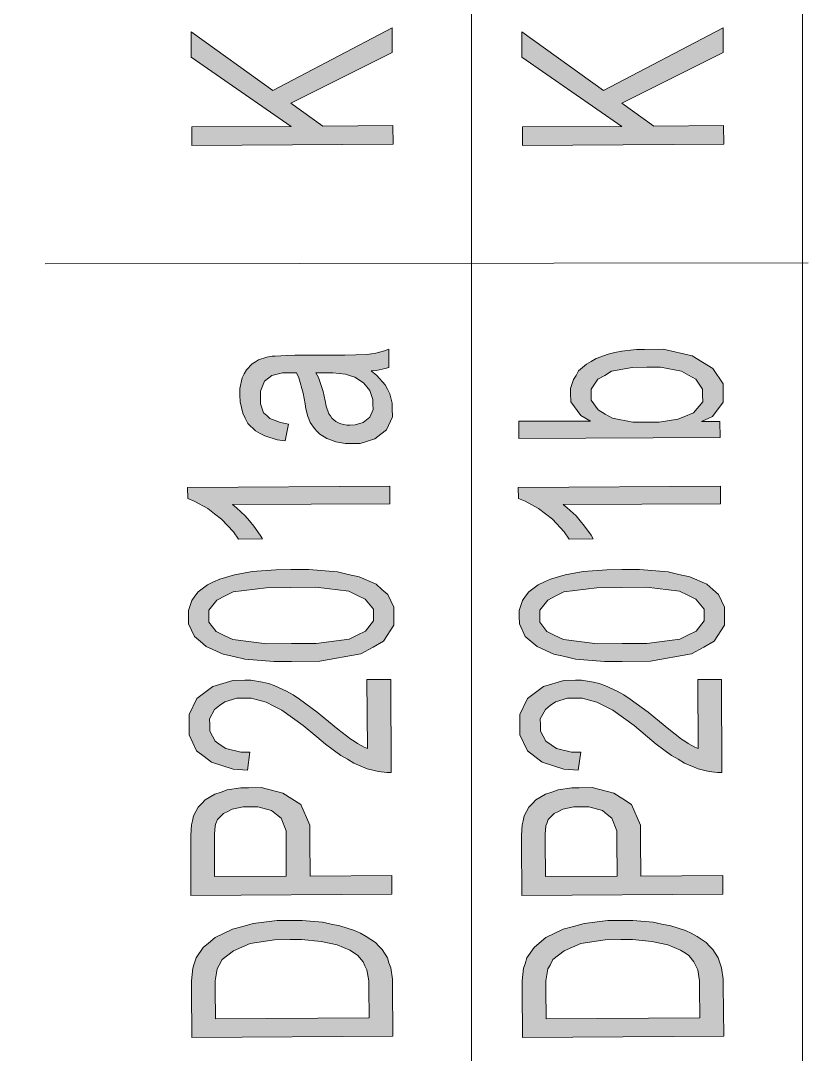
# Model space of a CAD drawing. Header units: millimetres. Extents: x 568 to 57335, y 85 to 28579.
# Drawn here: x 56591.65 to 56614.86, y 28020.94 to 28051.38 of the extents above; entities that cross this region are included whole.
import ezdxf

# ---------------------------------------------------------------- set-up
doc = ezdxf.new("R2010")
doc.units = ezdxf.units.MM

msp = doc.modelspace()

# ---------------------------------------------------------------- hatches: boundary and pattern name
h = msp.add_hatch(color=0)
h.dxf.hatch_style = 2
h.paths.add_polyline_path([(56602.623, 28047.744), (56596.689, 28047.706), (56596.689, 28048.253), (56599.622, 28048.268), (56596.674, 28050.312), (56596.674, 28051.056), (56599.082, 28049.331), (56602.6, 28051.17), (56602.6, 28050.448), (56599.614, 28048.952), (56600.556, 28048.275), (56602.615, 28048.291)])
h = msp.add_hatch(color=0)
h.dxf.hatch_style = 2
h.paths.add_polyline_path([(56612.37, 28047.744), (56606.437, 28047.706), (56606.437, 28048.253), (56609.369, 28048.268), (56606.421, 28050.312), (56606.421, 28051.056), (56608.83, 28049.331), (56612.348, 28051.17), (56612.348, 28050.448), (56609.362, 28048.952), (56610.304, 28048.275), (56612.363, 28048.291)])
h = msp.add_hatch(color=0)
h.paths.add_polyline_path([(56601.977, 28041.065), (56602.144, 28040.929), (56602.387, 28040.655), (56602.456, 28040.526), (56602.532, 28040.389), (56602.6, 28040.116), (56602.6, 28039.964), (56602.608, 28039.713), (56602.433, 28039.333), (56602.266, 28039.204), (56602.091, 28039.067), (56601.65, 28038.93), (56601.377, 28038.93), (56601.225, 28038.93), (56600.936, 28038.976), (56600.807, 28039.029), (56600.67, 28039.075), (56600.465, 28039.204), (56600.381, 28039.288), (56600.306, 28039.371), (56600.184, 28039.553), (56600.146, 28039.652), (56600.116, 28039.728), (56600.055, 28039.949), (56600.032, 28040.101), (56599.979, 28040.412), (56599.85, 28040.86), (56599.774, 28041.012), (56599.698, 28041.012), (56599.607, 28041.012), (56599.584, 28041.012), (56599.363, 28041.012), (56599.052, 28040.936), (56598.961, 28040.86), (56598.839, 28040.761), (56598.718, 28040.473), (56598.718, 28040.283), (56598.718, 28040.101), (56598.809, 28039.835), (56598.9, 28039.751), (56598.991, 28039.667), (56599.31, 28039.546), (56599.538, 28039.5), (56599.447, 28039.006), (56599.211, 28039.037), (56598.847, 28039.151), (56598.702, 28039.227), (56598.566, 28039.303), (56598.345, 28039.523), (56598.269, 28039.675), (56598.193, 28039.819), (56598.117, 28040.161), (56598.11, 28040.351), (56598.11, 28040.549), (56598.178, 28040.86), (56598.239, 28040.982), (56598.3, 28041.103), (56598.467, 28041.278), (56598.566, 28041.331), (56598.657, 28041.392), (56598.908, 28041.476), (56599.06, 28041.498), (56599.151, 28041.506), (56599.485, 28041.521), (56599.728, 28041.529), (56600.701, 28041.529), (56601.202, 28041.536), (56601.848, 28041.552), (56601.985, 28041.574), (56602.114, 28041.59), (56602.372, 28041.658), (56602.501, 28041.704), (56602.501, 28041.172), (56602.387, 28041.134), (56602.121, 28041.081)])
h.paths.add_polyline_path([(56600.343, 28041.012), (56600.427, 28040.875), (56600.564, 28040.465), (56600.625, 28040.184), (56600.655, 28040.025), (56600.731, 28039.804), (56600.777, 28039.743), (56600.815, 28039.675), (56600.936, 28039.576), (56601.012, 28039.538), (56601.088, 28039.508), (56601.263, 28039.47), (56601.354, 28039.47), (56601.506, 28039.478), (56601.741, 28039.553), (56601.84, 28039.629), (56601.939, 28039.705), (56602.038, 28039.933), (56602.03, 28040.085), (56602.03, 28040.23), (56601.939, 28040.488), (56601.848, 28040.602), (56601.757, 28040.716), (56601.498, 28040.883), (56601.339, 28040.936), (56601.217, 28040.974), (56600.853, 28041.012), (56600.609, 28041.012)])
h = msp.add_hatch(color=0)
h.paths.add_polyline_path([(56612.256, 28039.576), (56612.264, 28039.105), (56606.33, 28039.075), (56606.33, 28039.584), (56608.442, 28039.591), (56608.154, 28039.751), (56607.865, 28040.161), (56607.857, 28040.412), (56607.857, 28040.549), (56607.941, 28040.815), (56608.017, 28040.936), (56608.093, 28041.065), (56608.321, 28041.271), (56608.465, 28041.347), (56608.61, 28041.43), (56608.959, 28041.559), (56609.157, 28041.605), (56609.362, 28041.65), (56609.802, 28041.696), (56610.03, 28041.696), (56610.585, 28041.704), (56611.436, 28041.514), (56611.74, 28041.324), (56612.044, 28041.141), (56612.348, 28040.686), (56612.348, 28040.412), (56612.348, 28040.146), (56612.036, 28039.728), (56611.717, 28039.576)])
h.paths.add_polyline_path([(56610.076, 28039.561), (56610.463, 28039.561), (56611.018, 28039.645), (56611.193, 28039.713), (56611.474, 28039.835), (56611.755, 28040.161), (56611.747, 28040.366), (56611.747, 28040.534), (56611.542, 28040.822), (56611.329, 28040.944), (56611.124, 28041.058), (56610.509, 28041.179), (56610.099, 28041.179), (56609.673, 28041.172), (56609.058, 28041.058), (56608.86, 28040.936), (56608.655, 28040.822), (56608.458, 28040.534), (56608.458, 28040.374), (56608.458, 28040.207), (56608.67, 28039.918), (56608.875, 28039.797), (56609.088, 28039.675), (56609.688, 28039.561)])
h = msp.add_hatch(color=0)
h.dxf.hatch_style = 2
h.paths.add_polyline_path([(56602.524, 28037.669), (56602.524, 28037.153), (56597.889, 28037.13), (56598.011, 28037.039), (56598.269, 28036.796), (56598.391, 28036.651), (56598.52, 28036.499), (56598.71, 28036.233), (56598.771, 28036.119), (56598.064, 28036.112), (56597.92, 28036.325), (56597.57, 28036.697), (56597.365, 28036.856), (56597.16, 28037.016), (56596.765, 28037.236), (56596.575, 28037.305), (56596.568, 28037.631)])
h = msp.add_hatch(color=0)
h.dxf.hatch_style = 2
h.paths.add_polyline_path([(56612.272, 28037.669), (56612.272, 28037.153), (56607.637, 28037.13), (56607.759, 28037.039), (56608.017, 28036.796), (56608.139, 28036.651), (56608.268, 28036.499), (56608.458, 28036.233), (56608.518, 28036.119), (56607.812, 28036.112), (56607.667, 28036.325), (56607.318, 28036.697), (56607.113, 28036.856), (56606.908, 28037.016), (56606.513, 28037.236), (56606.323, 28037.305), (56606.315, 28037.631)])
h = msp.add_hatch(color=0)
h.paths.add_polyline_path([(56599.629, 28032.511), (56599.105, 28032.511), (56598.254, 28032.579), (56597.935, 28032.655), (56597.616, 28032.723), (56597.115, 28032.951), (56596.947, 28033.096), (56596.773, 28033.248), (56596.598, 28033.62), (56596.59, 28033.848), (56596.59, 28034.015), (56596.689, 28034.304), (56596.78, 28034.433), (56596.879, 28034.562), (56597.153, 28034.767), (56597.335, 28034.851), (56597.517, 28034.934), (56597.95, 28035.063), (56598.216, 28035.109), (56598.475, 28035.162), (56599.173, 28035.208), (56599.614, 28035.215), (56600.138, 28035.215), (56600.982, 28035.147), (56601.301, 28035.071), (56601.62, 28035.003), (56602.121, 28034.782), (56602.296, 28034.63), (56602.471, 28034.486), (56602.646, 28034.106), (56602.646, 28033.878), (56602.646, 28033.582), (56602.342, 28033.111), (56602.038, 28032.936), (56601.673, 28032.731), (56600.465, 28032.518)])
h.paths.add_polyline_path([(56599.629, 28033.035), (56600.359, 28033.042), (56601.331, 28033.164), (56601.567, 28033.286), (56601.81, 28033.407), (56602.045, 28033.703), (56602.045, 28033.878), (56602.045, 28034.053), (56601.802, 28034.349), (56601.559, 28034.463), (56601.316, 28034.585), (56600.343, 28034.699), (56599.614, 28034.691), (56598.885, 28034.683), (56597.912, 28034.562), (56597.677, 28034.44), (56597.434, 28034.319), (56597.198, 28034.023), (56597.198, 28033.84), (56597.198, 28033.665), (56597.411, 28033.392), (56597.624, 28033.286), (56597.897, 28033.156), (56598.9, 28033.027)])
h = msp.add_hatch(color=0)
h.paths.add_polyline_path([(56609.377, 28032.511), (56608.853, 28032.511), (56608.002, 28032.579), (56607.683, 28032.655), (56607.364, 28032.723), (56606.87, 28032.951), (56606.695, 28033.096), (56606.52, 28033.248), (56606.346, 28033.62), (56606.338, 28033.848), (56606.338, 28034.015), (56606.437, 28034.304), (56606.528, 28034.433), (56606.627, 28034.562), (56606.9, 28034.767), (56607.082, 28034.851), (56607.265, 28034.934), (56607.698, 28035.063), (56607.964, 28035.109), (56608.222, 28035.162), (56608.921, 28035.208), (56609.362, 28035.215), (56609.886, 28035.215), (56610.729, 28035.147), (56611.048, 28035.071), (56611.367, 28035.003), (56611.869, 28034.782), (56612.044, 28034.63), (56612.218, 28034.486), (56612.393, 28034.106), (56612.393, 28033.878), (56612.393, 28033.582), (56612.089, 28033.111), (56611.785, 28032.936), (56611.421, 28032.731), (56610.213, 28032.518)])
h.paths.add_polyline_path([(56609.377, 28033.035), (56610.106, 28033.042), (56611.079, 28033.164), (56611.314, 28033.286), (56611.557, 28033.407), (56611.793, 28033.703), (56611.793, 28033.878), (56611.793, 28034.053), (56611.55, 28034.349), (56611.307, 28034.463), (56611.064, 28034.585), (56610.091, 28034.699), (56609.362, 28034.691), (56608.632, 28034.683), (56607.66, 28034.562), (56607.424, 28034.44), (56607.181, 28034.319), (56606.946, 28034.023), (56606.946, 28033.84), (56606.946, 28033.665), (56607.158, 28033.392), (56607.371, 28033.286), (56607.645, 28033.156), (56608.648, 28033.027)])
h = msp.add_hatch(color=0)
h.dxf.hatch_style = 2
h.paths.add_polyline_path([(56601.855, 28031.979), (56602.554, 28031.979), (56602.57, 28029.244), (56602.44, 28029.244), (56602.19, 28029.266), (56602.068, 28029.297), (56601.863, 28029.35), (56601.468, 28029.517), (56601.278, 28029.631), (56601.08, 28029.745), (56600.632, 28030.072), (56600.374, 28030.292), (56599.979, 28030.626), (56599.348, 28031.075), (56599.113, 28031.196), (56598.885, 28031.31), (56598.444, 28031.432), (56598.239, 28031.432), (56598.019, 28031.432), (56597.662, 28031.318), (56597.51, 28031.211), (56597.365, 28031.097), (56597.213, 28030.816), (56597.221, 28030.642), (56597.221, 28030.459), (56597.38, 28030.163), (56597.532, 28030.057), (56597.692, 28029.943), (56598.133, 28029.836), (56598.406, 28029.836), (56598.33, 28029.312), (56597.912, 28029.335), (56597.274, 28029.54), (56597.054, 28029.707), (56596.833, 28029.882), (56596.613, 28030.353), (56596.613, 28030.649), (56596.613, 28030.946), (56596.841, 28031.424), (56597.077, 28031.599), (56597.312, 28031.774), (56597.897, 28031.948), (56598.254, 28031.956), (56598.429, 28031.956), (56598.778, 28031.903), (56598.953, 28031.857), (56599.12, 28031.804), (56599.485, 28031.637), (56599.675, 28031.523), (56599.865, 28031.401), (56600.389, 28031.014), (56600.723, 28030.74), (56600.997, 28030.512), (56601.377, 28030.224), (56601.476, 28030.163), (56601.574, 28030.095), (56601.772, 28029.988), (56601.871, 28029.943)])
h = msp.add_hatch(color=0)
h.dxf.hatch_style = 2
h.paths.add_polyline_path([(56611.603, 28031.979), (56612.302, 28031.979), (56612.317, 28029.244), (56612.188, 28029.244), (56611.937, 28029.266), (56611.816, 28029.297), (56611.611, 28029.35), (56611.216, 28029.517), (56611.026, 28029.631), (56610.828, 28029.745), (56610.38, 28030.072), (56610.121, 28030.292), (56609.726, 28030.626), (56609.096, 28031.075), (56608.86, 28031.196), (56608.632, 28031.31), (56608.192, 28031.432), (56607.987, 28031.432), (56607.766, 28031.432), (56607.409, 28031.318), (56607.257, 28031.211), (56607.113, 28031.097), (56606.961, 28030.816), (56606.969, 28030.642), (56606.969, 28030.459), (56607.128, 28030.163), (56607.28, 28030.057), (56607.44, 28029.943), (56607.88, 28029.836), (56608.154, 28029.836), (56608.078, 28029.312), (56607.66, 28029.335), (56607.022, 28029.54), (56606.801, 28029.707), (56606.581, 28029.882), (56606.361, 28030.353), (56606.361, 28030.649), (56606.361, 28030.946), (56606.589, 28031.424), (56606.824, 28031.599), (56607.06, 28031.774), (56607.652, 28031.948), (56608.002, 28031.956), (56608.177, 28031.956), (56608.526, 28031.903), (56608.701, 28031.857), (56608.868, 28031.804), (56609.233, 28031.637), (56609.423, 28031.523), (56609.612, 28031.401), (56610.137, 28031.014), (56610.471, 28030.74), (56610.752, 28030.512), (56611.124, 28030.224), (56611.223, 28030.163), (56611.322, 28030.095), (56611.519, 28029.988), (56611.618, 28029.943)])
h = msp.add_hatch(color=0)
h.paths.add_polyline_path([(56602.592, 28025.658), (56596.666, 28025.62), (56596.659, 28027.185), (56596.659, 28027.39), (56596.681, 28027.701), (56596.712, 28027.815), (56596.742, 28027.967), (56596.879, 28028.218), (56596.985, 28028.324), (56597.084, 28028.431), (56597.373, 28028.598), (56597.555, 28028.659), (56597.738, 28028.727), (56598.14, 28028.788), (56598.361, 28028.788), (56598.74, 28028.795), (56599.379, 28028.628), (56599.645, 28028.461), (56599.903, 28028.294), (56600.169, 28027.686), (56600.169, 28027.253), (56600.176, 28026.189), (56602.592, 28026.205)])
h.paths.add_polyline_path([(56599.477, 28026.182), (56599.47, 28027.253), (56599.47, 28027.519), (56599.325, 28027.899), (56599.189, 28028.005), (56599.044, 28028.119), (56598.642, 28028.226), (56598.391, 28028.226), (56598.201, 28028.226), (56597.882, 28028.157), (56597.753, 28028.089), (56597.624, 28028.028), (56597.449, 28027.853), (56597.403, 28027.739), (56597.38, 28027.671), (56597.358, 28027.42), (56597.358, 28027.23), (56597.365, 28026.174)])
h = msp.add_hatch(color=0)
h.paths.add_polyline_path([(56612.34, 28025.658), (56606.414, 28025.62), (56606.406, 28027.185), (56606.406, 28027.39), (56606.429, 28027.701), (56606.459, 28027.815), (56606.49, 28027.967), (56606.627, 28028.218), (56606.733, 28028.324), (56606.832, 28028.431), (56607.12, 28028.598), (56607.303, 28028.659), (56607.485, 28028.727), (56607.888, 28028.788), (56608.108, 28028.788), (56608.488, 28028.795), (56609.126, 28028.628), (56609.392, 28028.461), (56609.65, 28028.294), (56609.916, 28027.686), (56609.916, 28027.253), (56609.924, 28026.189), (56612.34, 28026.205)])
h.paths.add_polyline_path([(56609.225, 28026.182), (56609.217, 28027.253), (56609.217, 28027.519), (56609.073, 28027.899), (56608.936, 28028.005), (56608.792, 28028.119), (56608.389, 28028.226), (56608.139, 28028.226), (56607.949, 28028.226), (56607.63, 28028.157), (56607.5, 28028.089), (56607.371, 28028.028), (56607.196, 28027.853), (56607.151, 28027.739), (56607.128, 28027.671), (56607.105, 28027.42), (56607.105, 28027.23), (56607.113, 28026.174)])
h = msp.add_hatch(color=0)
h.paths.add_polyline_path([(56602.615, 28021.471), (56596.689, 28021.433), (56596.681, 28022.862), (56596.681, 28023.105), (56596.719, 28023.477), (56596.765, 28023.606), (56596.818, 28023.781), (56597.031, 28024.085), (56597.183, 28024.214), (56597.38, 28024.381), (56597.889, 28024.624), (56598.193, 28024.708), (56598.505, 28024.792), (56599.204, 28024.883), (56599.599, 28024.883), (56599.941, 28024.883), (56600.541, 28024.83), (56600.799, 28024.776), (56601.058, 28024.723), (56601.491, 28024.586), (56601.665, 28024.503), (56601.833, 28024.412), (56602.106, 28024.229), (56602.205, 28024.123), (56602.304, 28024.024), (56602.456, 28023.781), (56602.501, 28023.637), (56602.554, 28023.485), (56602.608, 28023.158), (56602.608, 28022.968)])
h.paths.add_polyline_path([(56601.916, 28022.018), (56601.909, 28022.9), (56601.909, 28023.105), (56601.855, 28023.432), (56601.795, 28023.546), (56601.741, 28023.659), (56601.589, 28023.849), (56601.491, 28023.918), (56601.346, 28024.009), (56600.974, 28024.161), (56600.739, 28024.214), (56600.503, 28024.267), (56599.926, 28024.32), (56599.591, 28024.32), (56599.128, 28024.313), (56598.414, 28024.207), (56598.163, 28024.093), (56597.92, 28023.986), (56597.586, 28023.728), (56597.502, 28023.568), (56597.441, 28023.462), (56597.38, 28023.105), (56597.38, 28022.862), (56597.388, 28021.988)])
h = msp.add_hatch(color=0)
h.paths.add_polyline_path([(56612.37, 28021.471), (56606.437, 28021.433), (56606.429, 28022.862), (56606.429, 28023.105), (56606.467, 28023.477), (56606.513, 28023.606), (56606.566, 28023.781), (56606.779, 28024.085), (56606.931, 28024.214), (56607.128, 28024.381), (56607.637, 28024.624), (56607.941, 28024.708), (56608.252, 28024.792), (56608.951, 28024.883), (56609.347, 28024.883), (56609.688, 28024.883), (56610.289, 28024.83), (56610.547, 28024.776), (56610.805, 28024.723), (56611.238, 28024.586), (56611.413, 28024.503), (56611.588, 28024.412), (56611.854, 28024.229), (56611.952, 28024.123), (56612.051, 28024.024), (56612.203, 28023.781), (56612.256, 28023.637), (56612.302, 28023.485), (56612.355, 28023.158), (56612.355, 28022.968)])
h.paths.add_polyline_path([(56611.664, 28022.018), (56611.656, 28022.9), (56611.656, 28023.105), (56611.603, 28023.432), (56611.542, 28023.546), (56611.489, 28023.659), (56611.337, 28023.849), (56611.238, 28023.918), (56611.094, 28024.009), (56610.722, 28024.161), (56610.486, 28024.214), (56610.251, 28024.267), (56609.681, 28024.32), (56609.339, 28024.32), (56608.875, 28024.313), (56608.161, 28024.207), (56607.911, 28024.093), (56607.667, 28023.986), (56607.333, 28023.728), (56607.25, 28023.568), (56607.189, 28023.462), (56607.128, 28023.105), (56607.128, 28022.862), (56607.136, 28021.988)])

# ---------------------------------------------------------------- linework, layer by layer
at = {"color": 0, "lineweight": 0}
for points in [[(56604.94, 28018.037), (56604.94, 28069.169)], [(56614.688, 28018.037), (56614.688, 28069.169)], [(56592.366, 28044.218), (56614.862, 28044.249)]]:
    msp.add_lwpolyline(points, dxfattribs=at)
for points in [[(56602.623, 28047.744), (56596.689, 28047.706), (56596.689, 28048.253), (56599.622, 28048.268), (56596.674, 28050.312), (56596.674, 28051.056), (56599.082, 28049.331), (56602.6, 28051.17), (56602.6, 28050.448), (56599.614, 28048.952), (56600.556, 28048.275), (56602.615, 28048.291)], [(56612.37, 28047.744), (56606.437, 28047.706), (56606.437, 28048.253), (56609.369, 28048.268), (56606.421, 28050.312), (56606.421, 28051.056), (56608.83, 28049.331), (56612.348, 28051.17), (56612.348, 28050.448), (56609.362, 28048.952), (56610.304, 28048.275), (56612.363, 28048.291)], [(56601.977, 28041.065), (56602.144, 28040.929), (56602.387, 28040.655), (56602.456, 28040.526), (56602.532, 28040.389), (56602.6, 28040.116), (56602.6, 28039.964), (56602.608, 28039.713), (56602.433, 28039.333), (56602.266, 28039.204), (56602.091, 28039.067), (56601.65, 28038.93), (56601.377, 28038.93), (56601.225, 28038.93), (56600.936, 28038.976), (56600.807, 28039.029), (56600.67, 28039.075), (56600.465, 28039.204), (56600.381, 28039.288), (56600.306, 28039.371), (56600.184, 28039.553), (56600.146, 28039.652), (56600.116, 28039.728), (56600.055, 28039.949), (56600.032, 28040.101), (56599.979, 28040.412), (56599.85, 28040.86), (56599.774, 28041.012), (56599.698, 28041.012), (56599.607, 28041.012), (56599.584, 28041.012), (56599.363, 28041.012), (56599.052, 28040.936), (56598.961, 28040.86), (56598.839, 28040.761), (56598.718, 28040.473), (56598.718, 28040.283), (56598.718, 28040.101), (56598.809, 28039.835), (56598.9, 28039.751), (56598.991, 28039.667), (56599.31, 28039.546), (56599.538, 28039.5), (56599.447, 28039.006), (56599.211, 28039.037), (56598.847, 28039.151), (56598.702, 28039.227), (56598.566, 28039.303), (56598.345, 28039.523), (56598.269, 28039.675), (56598.193, 28039.819), (56598.117, 28040.161), (56598.11, 28040.351), (56598.11, 28040.549), (56598.178, 28040.86), (56598.239, 28040.982), (56598.3, 28041.103), (56598.467, 28041.278), (56598.566, 28041.331), (56598.657, 28041.392), (56598.908, 28041.476), (56599.06, 28041.498), (56599.151, 28041.506), (56599.485, 28041.521), (56599.728, 28041.529), (56600.701, 28041.529), (56601.202, 28041.536), (56601.848, 28041.552), (56601.985, 28041.574), (56602.114, 28041.59), (56602.372, 28041.658), (56602.501, 28041.704), (56602.501, 28041.172), (56602.387, 28041.134), (56602.121, 28041.081)], [(56612.256, 28039.576), (56612.264, 28039.105), (56606.33, 28039.075), (56606.33, 28039.584), (56608.442, 28039.591), (56608.154, 28039.751), (56607.865, 28040.161), (56607.857, 28040.412), (56607.857, 28040.549), (56607.941, 28040.815), (56608.017, 28040.936), (56608.093, 28041.065), (56608.321, 28041.271), (56608.465, 28041.347), (56608.61, 28041.43), (56608.959, 28041.559), (56609.157, 28041.605), (56609.362, 28041.65), (56609.802, 28041.696), (56610.03, 28041.696), (56610.585, 28041.704), (56611.436, 28041.514), (56611.74, 28041.324), (56612.044, 28041.141), (56612.348, 28040.686), (56612.348, 28040.412), (56612.348, 28040.146), (56612.036, 28039.728), (56611.717, 28039.576)], [(56610.076, 28039.561), (56610.463, 28039.561), (56611.018, 28039.645), (56611.193, 28039.713), (56611.474, 28039.835), (56611.755, 28040.161), (56611.747, 28040.366), (56611.747, 28040.534), (56611.542, 28040.822), (56611.329, 28040.944), (56611.124, 28041.058), (56610.509, 28041.179), (56610.099, 28041.179), (56609.673, 28041.172), (56609.058, 28041.058), (56608.86, 28040.936), (56608.655, 28040.822), (56608.458, 28040.534), (56608.458, 28040.374), (56608.458, 28040.207), (56608.67, 28039.918), (56608.875, 28039.797), (56609.088, 28039.675), (56609.688, 28039.561)], [(56600.343, 28041.012), (56600.427, 28040.875), (56600.564, 28040.465), (56600.625, 28040.184), (56600.655, 28040.025), (56600.731, 28039.804), (56600.777, 28039.743), (56600.815, 28039.675), (56600.936, 28039.576), (56601.012, 28039.538), (56601.088, 28039.508), (56601.263, 28039.47), (56601.354, 28039.47), (56601.506, 28039.478), (56601.741, 28039.553), (56601.84, 28039.629), (56601.939, 28039.705), (56602.038, 28039.933), (56602.03, 28040.085), (56602.03, 28040.23), (56601.939, 28040.488), (56601.848, 28040.602), (56601.757, 28040.716), (56601.498, 28040.883), (56601.339, 28040.936), (56601.217, 28040.974), (56600.853, 28041.012), (56600.609, 28041.012)], [(56602.524, 28037.669), (56602.524, 28037.153), (56597.889, 28037.13), (56598.011, 28037.039), (56598.269, 28036.796), (56598.391, 28036.651), (56598.52, 28036.499), (56598.71, 28036.233), (56598.771, 28036.119), (56598.064, 28036.112), (56597.92, 28036.325), (56597.57, 28036.697), (56597.365, 28036.856), (56597.16, 28037.016), (56596.765, 28037.236), (56596.575, 28037.305), (56596.568, 28037.631)], [(56612.272, 28037.669), (56612.272, 28037.153), (56607.637, 28037.13), (56607.759, 28037.039), (56608.017, 28036.796), (56608.139, 28036.651), (56608.268, 28036.499), (56608.458, 28036.233), (56608.518, 28036.119), (56607.812, 28036.112), (56607.667, 28036.325), (56607.318, 28036.697), (56607.113, 28036.856), (56606.908, 28037.016), (56606.513, 28037.236), (56606.323, 28037.305), (56606.315, 28037.631)], [(56599.629, 28032.511), (56599.105, 28032.511), (56598.254, 28032.579), (56597.935, 28032.655), (56597.616, 28032.723), (56597.115, 28032.951), (56596.947, 28033.096), (56596.773, 28033.248), (56596.598, 28033.62), (56596.59, 28033.848), (56596.59, 28034.015), (56596.689, 28034.304), (56596.78, 28034.433), (56596.879, 28034.562), (56597.153, 28034.767), (56597.335, 28034.851), (56597.517, 28034.934), (56597.95, 28035.063), (56598.216, 28035.109), (56598.475, 28035.162), (56599.173, 28035.208), (56599.614, 28035.215), (56600.138, 28035.215), (56600.982, 28035.147), (56601.301, 28035.071), (56601.62, 28035.003), (56602.121, 28034.782), (56602.296, 28034.63), (56602.471, 28034.486), (56602.646, 28034.106), (56602.646, 28033.878), (56602.646, 28033.582), (56602.342, 28033.111), (56602.038, 28032.936), (56601.673, 28032.731), (56600.465, 28032.518)], [(56609.377, 28032.511), (56608.853, 28032.511), (56608.002, 28032.579), (56607.683, 28032.655), (56607.364, 28032.723), (56606.87, 28032.951), (56606.695, 28033.096), (56606.52, 28033.248), (56606.346, 28033.62), (56606.338, 28033.848), (56606.338, 28034.015), (56606.437, 28034.304), (56606.528, 28034.433), (56606.627, 28034.562), (56606.9, 28034.767), (56607.082, 28034.851), (56607.265, 28034.934), (56607.698, 28035.063), (56607.964, 28035.109), (56608.222, 28035.162), (56608.921, 28035.208), (56609.362, 28035.215), (56609.886, 28035.215), (56610.729, 28035.147), (56611.048, 28035.071), (56611.367, 28035.003), (56611.869, 28034.782), (56612.044, 28034.63), (56612.218, 28034.486), (56612.393, 28034.106), (56612.393, 28033.878), (56612.393, 28033.582), (56612.089, 28033.111), (56611.785, 28032.936), (56611.421, 28032.731), (56610.213, 28032.518)], [(56599.629, 28033.035), (56600.359, 28033.042), (56601.331, 28033.164), (56601.567, 28033.286), (56601.81, 28033.407), (56602.045, 28033.703), (56602.045, 28033.878), (56602.045, 28034.053), (56601.802, 28034.349), (56601.559, 28034.463), (56601.316, 28034.585), (56600.343, 28034.699), (56599.614, 28034.691), (56598.885, 28034.683), (56597.912, 28034.562), (56597.677, 28034.44), (56597.434, 28034.319), (56597.198, 28034.023), (56597.198, 28033.84), (56597.198, 28033.665), (56597.411, 28033.392), (56597.624, 28033.286), (56597.897, 28033.156), (56598.9, 28033.027)], [(56609.377, 28033.035), (56610.106, 28033.042), (56611.079, 28033.164), (56611.314, 28033.286), (56611.557, 28033.407), (56611.793, 28033.703), (56611.793, 28033.878), (56611.793, 28034.053), (56611.55, 28034.349), (56611.307, 28034.463), (56611.064, 28034.585), (56610.091, 28034.699), (56609.362, 28034.691), (56608.632, 28034.683), (56607.66, 28034.562), (56607.424, 28034.44), (56607.181, 28034.319), (56606.946, 28034.023), (56606.946, 28033.84), (56606.946, 28033.665), (56607.158, 28033.392), (56607.371, 28033.286), (56607.645, 28033.156), (56608.648, 28033.027)], [(56601.855, 28031.979), (56602.554, 28031.979), (56602.57, 28029.244), (56602.44, 28029.244), (56602.19, 28029.266), (56602.068, 28029.297), (56601.863, 28029.35), (56601.468, 28029.517), (56601.278, 28029.631), (56601.08, 28029.745), (56600.632, 28030.072), (56600.374, 28030.292), (56599.979, 28030.626), (56599.348, 28031.075), (56599.113, 28031.196), (56598.885, 28031.31), (56598.444, 28031.432), (56598.239, 28031.432), (56598.019, 28031.432), (56597.662, 28031.318), (56597.51, 28031.211), (56597.365, 28031.097), (56597.213, 28030.816), (56597.221, 28030.642), (56597.221, 28030.459), (56597.38, 28030.163), (56597.532, 28030.057), (56597.692, 28029.943), (56598.133, 28029.836), (56598.406, 28029.836), (56598.33, 28029.312), (56597.912, 28029.335), (56597.274, 28029.54), (56597.054, 28029.707), (56596.833, 28029.882), (56596.613, 28030.353), (56596.613, 28030.649), (56596.613, 28030.946), (56596.841, 28031.424), (56597.077, 28031.599), (56597.312, 28031.774), (56597.897, 28031.948), (56598.254, 28031.956), (56598.429, 28031.956), (56598.778, 28031.903), (56598.953, 28031.857), (56599.12, 28031.804), (56599.485, 28031.637), (56599.675, 28031.523), (56599.865, 28031.401), (56600.389, 28031.014), (56600.723, 28030.74), (56600.997, 28030.512), (56601.377, 28030.224), (56601.476, 28030.163), (56601.574, 28030.095), (56601.772, 28029.988), (56601.871, 28029.943)], [(56611.603, 28031.979), (56612.302, 28031.979), (56612.317, 28029.244), (56612.188, 28029.244), (56611.937, 28029.266), (56611.816, 28029.297), (56611.611, 28029.35), (56611.216, 28029.517), (56611.026, 28029.631), (56610.828, 28029.745), (56610.38, 28030.072), (56610.121, 28030.292), (56609.726, 28030.626), (56609.096, 28031.075), (56608.86, 28031.196), (56608.632, 28031.31), (56608.192, 28031.432), (56607.987, 28031.432), (56607.766, 28031.432), (56607.409, 28031.318), (56607.257, 28031.211), (56607.113, 28031.097), (56606.961, 28030.816), (56606.969, 28030.642), (56606.969, 28030.459), (56607.128, 28030.163), (56607.28, 28030.057), (56607.44, 28029.943), (56607.88, 28029.836), (56608.154, 28029.836), (56608.078, 28029.312), (56607.66, 28029.335), (56607.022, 28029.54), (56606.801, 28029.707), (56606.581, 28029.882), (56606.361, 28030.353), (56606.361, 28030.649), (56606.361, 28030.946), (56606.589, 28031.424), (56606.824, 28031.599), (56607.06, 28031.774), (56607.652, 28031.948), (56608.002, 28031.956), (56608.177, 28031.956), (56608.526, 28031.903), (56608.701, 28031.857), (56608.868, 28031.804), (56609.233, 28031.637), (56609.423, 28031.523), (56609.612, 28031.401), (56610.137, 28031.014), (56610.471, 28030.74), (56610.752, 28030.512), (56611.124, 28030.224), (56611.223, 28030.163), (56611.322, 28030.095), (56611.519, 28029.988), (56611.618, 28029.943)], [(56602.592, 28025.658), (56596.666, 28025.62), (56596.659, 28027.185), (56596.659, 28027.39), (56596.681, 28027.701), (56596.712, 28027.815), (56596.742, 28027.967), (56596.879, 28028.218), (56596.985, 28028.324), (56597.084, 28028.431), (56597.373, 28028.598), (56597.555, 28028.659), (56597.738, 28028.727), (56598.14, 28028.788), (56598.361, 28028.788), (56598.74, 28028.795), (56599.379, 28028.628), (56599.645, 28028.461), (56599.903, 28028.294), (56600.169, 28027.686), (56600.169, 28027.253), (56600.176, 28026.189), (56602.592, 28026.205)], [(56612.34, 28025.658), (56606.414, 28025.62), (56606.406, 28027.185), (56606.406, 28027.39), (56606.429, 28027.701), (56606.459, 28027.815), (56606.49, 28027.967), (56606.627, 28028.218), (56606.733, 28028.324), (56606.832, 28028.431), (56607.12, 28028.598), (56607.303, 28028.659), (56607.485, 28028.727), (56607.888, 28028.788), (56608.108, 28028.788), (56608.488, 28028.795), (56609.126, 28028.628), (56609.392, 28028.461), (56609.65, 28028.294), (56609.916, 28027.686), (56609.916, 28027.253), (56609.924, 28026.189), (56612.34, 28026.205)], [(56599.477, 28026.182), (56599.47, 28027.253), (56599.47, 28027.519), (56599.325, 28027.899), (56599.189, 28028.005), (56599.044, 28028.119), (56598.642, 28028.226), (56598.391, 28028.226), (56598.201, 28028.226), (56597.882, 28028.157), (56597.753, 28028.089), (56597.624, 28028.028), (56597.449, 28027.853), (56597.403, 28027.739), (56597.38, 28027.671), (56597.358, 28027.42), (56597.358, 28027.23), (56597.365, 28026.174)], [(56609.225, 28026.182), (56609.217, 28027.253), (56609.217, 28027.519), (56609.073, 28027.899), (56608.936, 28028.005), (56608.792, 28028.119), (56608.389, 28028.226), (56608.139, 28028.226), (56607.949, 28028.226), (56607.63, 28028.157), (56607.5, 28028.089), (56607.371, 28028.028), (56607.196, 28027.853), (56607.151, 28027.739), (56607.128, 28027.671), (56607.105, 28027.42), (56607.105, 28027.23), (56607.113, 28026.174)], [(56602.615, 28021.471), (56596.689, 28021.433), (56596.681, 28022.862), (56596.681, 28023.105), (56596.719, 28023.477), (56596.765, 28023.606), (56596.818, 28023.781), (56597.031, 28024.085), (56597.183, 28024.214), (56597.38, 28024.381), (56597.889, 28024.624), (56598.193, 28024.708), (56598.505, 28024.792), (56599.204, 28024.883), (56599.599, 28024.883), (56599.941, 28024.883), (56600.541, 28024.83), (56600.799, 28024.776), (56601.058, 28024.723), (56601.491, 28024.586), (56601.665, 28024.503), (56601.833, 28024.412), (56602.106, 28024.229), (56602.205, 28024.123), (56602.304, 28024.024), (56602.456, 28023.781), (56602.501, 28023.637), (56602.554, 28023.485), (56602.608, 28023.158), (56602.608, 28022.968)], [(56612.37, 28021.471), (56606.437, 28021.433), (56606.429, 28022.862), (56606.429, 28023.105), (56606.467, 28023.477), (56606.513, 28023.606), (56606.566, 28023.781), (56606.779, 28024.085), (56606.931, 28024.214), (56607.128, 28024.381), (56607.637, 28024.624), (56607.941, 28024.708), (56608.252, 28024.792), (56608.951, 28024.883), (56609.347, 28024.883), (56609.688, 28024.883), (56610.289, 28024.83), (56610.547, 28024.776), (56610.805, 28024.723), (56611.238, 28024.586), (56611.413, 28024.503), (56611.588, 28024.412), (56611.854, 28024.229), (56611.952, 28024.123), (56612.051, 28024.024), (56612.203, 28023.781), (56612.256, 28023.637), (56612.302, 28023.485), (56612.355, 28023.158), (56612.355, 28022.968)], [(56601.916, 28022.018), (56601.909, 28022.9), (56601.909, 28023.105), (56601.855, 28023.432), (56601.795, 28023.546), (56601.741, 28023.659), (56601.589, 28023.849), (56601.491, 28023.918), (56601.346, 28024.009), (56600.974, 28024.161), (56600.739, 28024.214), (56600.503, 28024.267), (56599.926, 28024.32), (56599.591, 28024.32), (56599.128, 28024.313), (56598.414, 28024.207), (56598.163, 28024.093), (56597.92, 28023.986), (56597.586, 28023.728), (56597.502, 28023.568), (56597.441, 28023.462), (56597.38, 28023.105), (56597.38, 28022.862), (56597.388, 28021.988)], [(56611.664, 28022.018), (56611.656, 28022.9), (56611.656, 28023.105), (56611.603, 28023.432), (56611.542, 28023.546), (56611.489, 28023.659), (56611.337, 28023.849), (56611.238, 28023.918), (56611.094, 28024.009), (56610.722, 28024.161), (56610.486, 28024.214), (56610.251, 28024.267), (56609.681, 28024.32), (56609.339, 28024.32), (56608.875, 28024.313), (56608.161, 28024.207), (56607.911, 28024.093), (56607.667, 28023.986), (56607.333, 28023.728), (56607.25, 28023.568), (56607.189, 28023.462), (56607.128, 28023.105), (56607.128, 28022.862), (56607.136, 28021.988)]]:
    msp.add_lwpolyline(points, close=True, dxfattribs=at)
msp.add_ellipse((56534.807, 28104.706), major_axis=(0, 72.393), ratio=0.998688, start_param=0, end_param=6.283185, dxfattribs=at)

doc.saveas('drawing.dxf')
